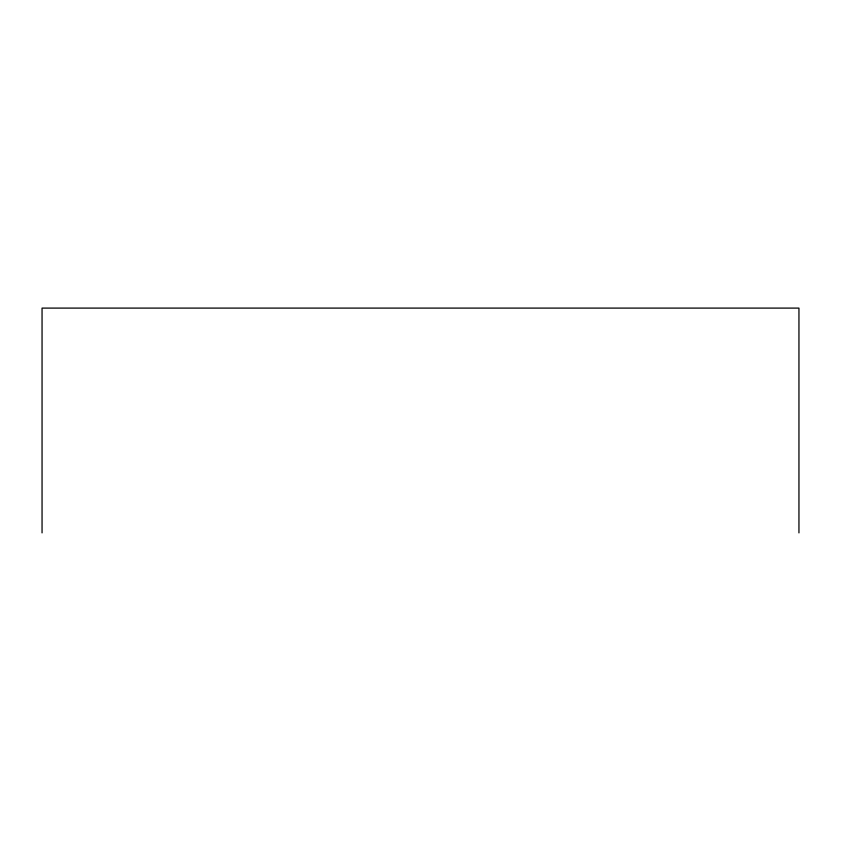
<?xml version="1.0" encoding="UTF-8"?>
<svg xmlns="http://www.w3.org/2000/svg" width="841" height="841" viewBox="0 0 841 841"><rect width="100%" height="100%" fill="white"/><g stroke="black" fill="none" stroke-linecap="round" stroke-linejoin="round"><path stroke-width="1.26" d="M798.95 532.9L798.95 308.1L42.05 308.1L42.05 532.9"/></g></svg>
